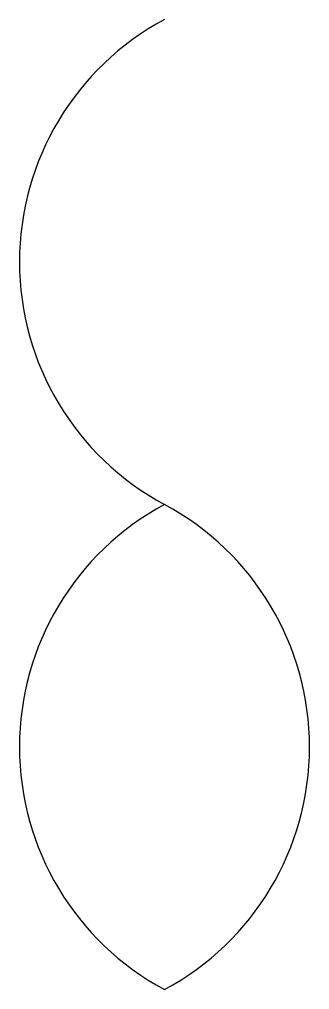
# Model space of a CAD drawing. Extents: x 1763.106 to 1763.405, y 698.808 to 699.808.
import ezdxf

# ---------------------------------------------------------------- set-up
doc = ezdxf.new("R2010")
doc.units = 0
doc.layers.add('EQ', color=7, linetype='CONTINUOUS')

msp = doc.modelspace()

# ---------------------------------------------------------------- linework, layer by layer
at = {"layer": 'EQ', "color": 0}
for centre, start, end in [((1763.39017, 699.55798), 118.32356, 241.67644), ((1763.39017, 699.05812), 118.32356, 241.67644), ((1763.12076, 699.05812), 298.32356, 61.67644)]:
    msp.add_arc(centre, 0.28392, start, end, dxfattribs=at)

doc.saveas('drawing.dxf')
